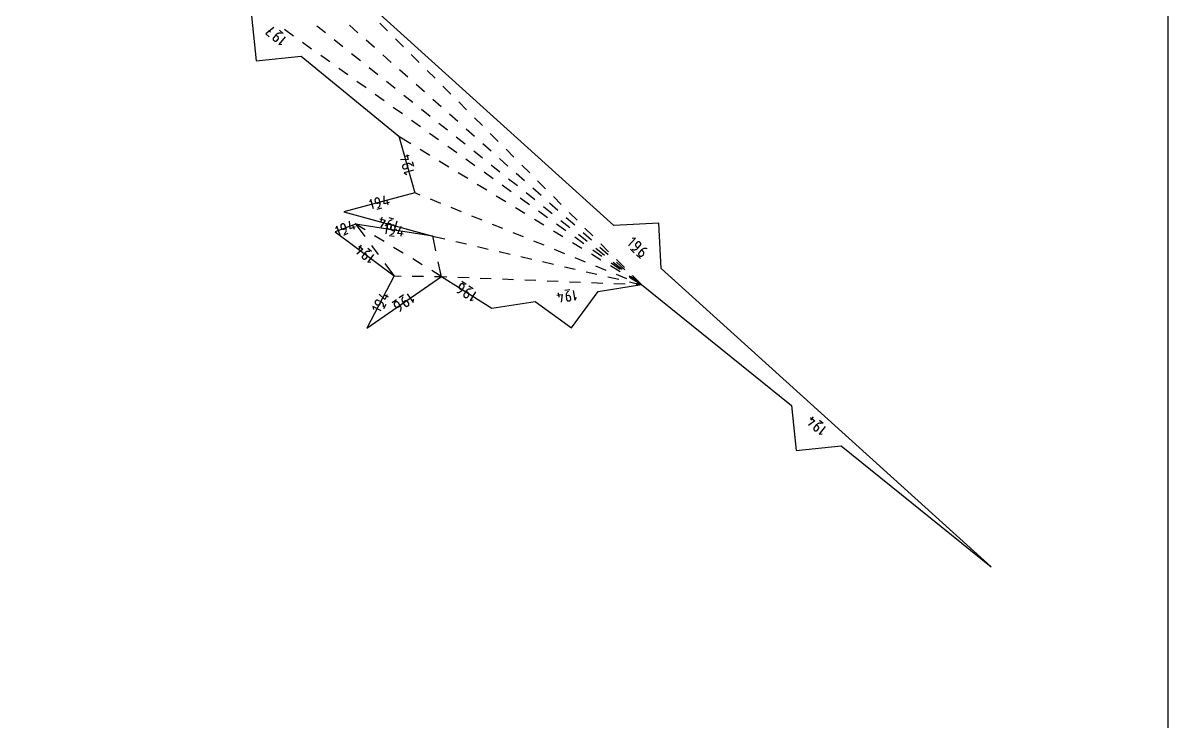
# Model space of a CAD drawing. Extents: x -2 to 214, y 3 to 282.
# Drawn here: x 157.4 to 214.4, y 70.5 to 105.3 of the extents above; entities that cross this region are included whole.
import ezdxf

# ---------------------------------------------------------------- set-up
doc = ezdxf.new("R2010")
doc.units = 0
doc.layers.add('Layer_1', color=7, linetype='CONTINUOUS')

msp = doc.modelspace()

# ---------------------------------------------------------------- linework, layer by layer
at = {"layer": 'Layer_1', "color": 5}
for points in [[(-1.511918, 3.023787), (214.388082, 3.023787), (214.388082, 282.423787), (-1.511918, 282.423787), (-1.511918, 3.023787)], [(168.803856, 105.602216), (169.028664, 103.368438), (171.262442, 103.593242), (176.116064, 99.627222), (176.924222, 96.806379), (173.387452, 95.860931), (177.816397, 94.651761), (173.964938, 95.254993), (172.961995, 94.865195), (175.893081, 92.671714), (174.528388, 90.074046), (178.242422, 92.647112), (180.750171, 91.0692), (182.905096, 91.408996), (184.720487, 90.088139), (186.041347, 91.90353), (188.196273, 92.243322), (195.655215, 86.227166), (195.894229, 83.994863), (198.126533, 84.233877), (205.585476, 78.217717), (189.170193, 93.048989), (189.056528, 95.291174), (186.814347, 95.177509), (170.399064, 110.008781)]]:
    msp.add_lwpolyline(points, dxfattribs=at)
at = {"layer": 'Layer_1', "color": 1}
for points in [[(169.914446, 105.025188), (169.502511, 104.700872), (169.678745, 104.556865)], [(169.646716, 104.877353), (169.734822, 104.805361)], [(170.378684, 104.728456), (170.180532, 104.890374)], [(170.431174, 104.937311), (170.882539, 104.614787)], [(172.040292, 105.113188), (172.474195, 104.767537)], [(174.079115, 104.762711), (173.664061, 105.130788)], [(175.17515, 105.241215), (175.567767, 104.849296)], [(170.283244, 104.723831), (170.283244, 104.723831), (170.2504, 104.735014), (170.216957, 104.741212), (170.183372, 104.742553), (170.150176, 104.739166), (170.117861, 104.731172), (170.086923, 104.718702), (170.057854, 104.701888), (170.031184, 104.680848), (170.007407, 104.65572), (169.899407, 104.523552), (169.899407, 104.523552), (169.887907, 104.506562), (169.879828, 104.48832), (169.875101, 104.469277), (169.87369, 104.449885), (169.875454, 104.430595), (169.88064, 104.411862), (169.889036, 104.394132), (169.900571, 104.377869), (169.915247, 104.363514), (169.915247, 104.363514), (169.932216, 104.352028), (169.950454, 104.343967), (169.969469, 104.339289), (169.988872, 104.337948), (170.008169, 104.339889), (170.026901, 104.345089), (170.044646, 104.353488), (170.060909, 104.365045), (170.075267, 104.379717), (170.111275, 104.423779), (170.111275, 104.423779), (170.122776, 104.440773), (170.130854, 104.459022), (170.135546, 104.478072), (170.136957, 104.497475), (170.135193, 104.516764), (170.130008, 104.5355), (170.121647, 104.553221), (170.110111, 104.569469), (170.095471, 104.583796), (170.007463, 104.655706)], [(170.475786, 104.566499), (170.151954, 104.170192), (170.312069, 104.186328)], [(171.333908, 104.292264), (171.785273, 103.96974)], [(172.908104, 104.421885), (173.342014, 104.076233)], [(174.909222, 104.026552), (174.494169, 104.394633)], [(175.960391, 104.457374), (176.353011, 104.065452)], [(173.775924, 103.730582), (174.209837, 103.38493)], [(176.745635, 103.673534), (177.138252, 103.281612)], [(172.236641, 103.647217), (172.688006, 103.324697)], [(175.739333, 103.290396), (175.324279, 103.658474)], [(173.139375, 103.002177), (173.59074, 102.679653)], [(174.643746, 103.039275), (175.077656, 102.693623)], [(176.56944, 102.554237), (176.154387, 102.922315)], [(177.530876, 102.889693), (177.923497, 102.497771)], [(174.042108, 102.357129), (174.493474, 102.034606)], [(175.511558, 102.347971), (175.945468, 102.00232)], [(177.399551, 101.818081), (176.984497, 102.186159)], [(178.316114, 102.105853), (178.708738, 101.713934)], [(174.944835, 101.712086), (175.396204, 101.389562)], [(176.379378, 101.656668), (176.813287, 101.311016)], [(178.229658, 101.081922), (177.814605, 101.45)], [(175.847569, 101.067042), (176.298937, 100.744519)], [(177.247197, 100.965361), (177.681107, 100.619713)], [(179.101358, 101.322012), (179.493975, 100.930094)], [(176.750302, 100.421995), (177.201667, 100.099475)], [(178.115016, 100.274058), (178.548922, 99.928406)], [(179.059769, 100.345763), (178.644715, 100.713845)], [(179.886599, 100.538172), (180.27922, 100.146253)], [(177.653036, 99.776952), (178.104401, 99.454428)], [(179.889876, 99.609604), (179.474823, 99.977686)], [(180.67184, 99.754331), (181.064461, 99.362409)], [(176.097127, 99.638797), (176.712816, 99.262464)], [(178.55577, 99.131908), (179.007135, 98.809384)], [(178.982832, 99.582754), (179.416741, 99.237103)], [(180.719987, 98.873445), (180.304937, 99.241527)], [(176.517952, 98.71152), (176.591828, 98.453657), (176.201165, 98.453164)], [(176.643344, 98.663804), (176.437089, 98.604713)], [(177.186149, 98.973144), (177.659485, 98.683824)], [(179.850651, 98.891451), (180.284561, 98.545796)], [(181.457085, 98.970491), (181.849702, 98.578569)], [(176.789302, 98.154322), (176.789302, 98.154322), (176.769864, 98.180664), (176.747251, 98.203478), (176.721921, 98.222592), (176.694334, 98.237832), (176.664948, 98.249032), (176.634221, 98.256014), (176.602647, 98.258624), (176.57065, 98.256649), (176.538689, 98.24996), (176.383809, 98.205591), (176.383809, 98.205591), (176.365746, 98.198613), (176.34966, 98.188824), (176.33576, 98.176593), (176.32426, 98.162291), (176.31537, 98.1463), (176.309302, 98.128985), (176.306127, 98.110729), (176.306324, 98.091901), (176.309958, 98.072876), (176.309958, 98.072876), (176.316908, 98.054846), (176.326715, 98.038787), (176.338956, 98.024916), (176.353279, 98.01344), (176.369295, 98.004568), (176.386617, 97.998514), (176.404891, 97.99548), (176.423729, 97.995685), (176.442744, 97.999336), (176.494383, 98.014132), (176.494383, 98.014132), (176.512445, 98.02111), (176.528532, 98.030913), (176.542432, 98.043158), (176.553932, 98.05747), (176.562822, 98.073476), (176.56889, 98.090794), (176.572065, 98.109043), (176.571871, 98.12785), (176.568237, 98.146836), (176.538674, 98.24996)], [(176.865809, 98.106545), (176.799282, 98.338747)], [(178.132821, 98.394504), (178.606153, 98.105184)], [(179.458503, 98.486864), (179.909868, 98.164341)], [(180.71847, 98.200144), (181.15238, 97.854493)], [(181.550094, 98.13729), (181.135041, 98.505368)], [(182.242322, 98.186651), (182.634946, 97.794732)], [(176.853945, 97.928692), (176.389541, 97.795642), (176.522394, 97.721989)], [(179.079493, 97.81586), (179.552829, 97.52654)], [(180.361237, 97.841817), (180.812602, 97.519294)], [(181.586289, 97.508841), (182.020196, 97.163189)], [(182.380209, 97.401131), (181.965155, 97.769209)], [(180.026162, 97.237216), (180.499498, 96.947896)], [(181.263971, 97.196774), (181.715336, 96.874254)], [(183.210313, 96.664972), (182.795259, 97.033053)], [(183.027563, 97.40281), (183.420184, 97.010892)], [(174.86183, 96.005034), (174.737074, 96.471734), (174.661061, 96.340219)], [(175.088578, 96.065648), (175.088578, 96.065648), (175.115248, 96.084614), (175.138461, 96.106814), (175.15804, 96.131794), (175.173774, 96.159092), (175.185486, 96.18826), (175.193, 96.218838), (175.196175, 96.250373), (175.194764, 96.282409), (175.188661, 96.314487), (175.147051, 96.470133), (175.147051, 96.470133), (175.140383, 96.488332), (175.130894, 96.504599), (175.118899, 96.518717), (175.104823, 96.530472), (175.088984, 96.539644), (175.071768, 96.546022), (175.053565, 96.549374), (175.034726, 96.549508), (175.015641, 96.546192), (175.015641, 96.546192), (174.997473, 96.539545), (174.981245, 96.530038), (174.967169, 96.518043), (174.955457, 96.503932), (174.94632, 96.488078), (174.93997, 96.470856), (174.936442, 96.452638), (174.936312, 96.433797), (174.939487, 96.414704), (174.953351, 96.362814), (174.953351, 96.362814), (174.960019, 96.344618), (174.969544, 96.328355), (174.981538, 96.314247), (174.995649, 96.3025), (175.011489, 96.293338), (175.028704, 96.286963), (175.046908, 96.283612), (175.065711, 96.283474), (175.084761, 96.286791), (175.1884, 96.314491)], [(175.650514, 96.327035), (175.391378, 96.25776), (175.397833, 96.648374)], [(175.600578, 96.202515), (175.545164, 96.40979)], [(176.903651, 96.814705), (177.160946, 96.710547)], [(177.675166, 96.502387), (178.189382, 96.294224)], [(180.972834, 96.658576), (181.446166, 96.369256)], [(182.166704, 96.55173), (182.618069, 96.229207)], [(182.454105, 96.817538), (182.888015, 96.471882)], [(184.040427, 95.928816), (183.625373, 96.296894)], [(183.812808, 96.61897), (184.205425, 96.227051)], [(175.039447, 95.990006), (175.272791, 96.052387)], [(178.703601, 96.086063), (179.217824, 95.8779)], [(181.919502, 96.079936), (182.392835, 95.790612)], [(183.069438, 95.906683), (183.520803, 95.584159)], [(183.321924, 96.126234), (183.755834, 95.780579)], [(184.598045, 95.835129), (184.990669, 95.443207)], [(173.207122, 94.701319), (173.032123, 95.151597), (172.970934, 95.012564)], [(173.425887, 94.786345), (173.425887, 94.786345), (173.450334, 94.808112), (173.470972, 94.832715), (173.487694, 94.859681), (173.500358, 94.888538), (173.508825, 94.91881), (173.512988, 94.950027), (173.512684, 94.981717), (173.507816, 95.013411), (173.49822, 95.044632), (173.439857, 95.194799), (173.439857, 95.194799), (173.431249, 95.212159), (173.420031, 95.227293), (173.40659, 95.240018), (173.391315, 95.25016), (173.374558, 95.257551), (173.356778, 95.26201), (173.338327, 95.26335), (173.319595, 95.261445), (173.300968, 95.256069), (173.300968, 95.256069), (173.283647, 95.247482), (173.268548, 95.236257), (173.255848, 95.222795), (173.245723, 95.207485), (173.23835, 95.190728), (173.233905, 95.172912), (173.232494, 95.154437), (173.234258, 95.135698), (173.239655, 95.117078), (173.259129, 95.067015), (173.259129, 95.067015), (173.267737, 95.049655), (173.27899, 95.034532), (173.292466, 95.021818), (173.307777, 95.011682), (173.324534, 95.004302), (173.342314, 94.99985), (173.360764, 94.99851), (173.379461, 95.000415), (173.398017, 95.005777), (173.498005, 95.044639)], [(173.955911, 95.10756), (173.705894, 95.010391), (173.669646, 95.399371)], [(173.919871, 94.978331), (173.842147, 95.17831)], [(174.445856, 94.961789), (173.945991, 95.266543)], [(173.951663, 95.272777), (174.431268, 94.63021)], [(175.17788, 95.511173), (175.436643, 95.440526), (175.234353, 95.106311)], [(175.283731, 95.593603), (175.22722, 95.386625)], [(175.488833, 94.771822), (175.563586, 95.249091), (175.440858, 95.159577)], [(175.794994, 95.454016), (175.794994, 95.454016), (175.762398, 95.451053), (175.731177, 95.443563), (175.701685, 95.431834), (175.674344, 95.416167), (175.649544, 95.396866), (175.627636, 95.374243), (175.60901, 95.348589), (175.594087, 95.320211), (175.583222, 95.289414), (175.54079, 95.133994), (175.54079, 95.133994), (175.537262, 95.114923), (175.537283, 95.096084), (175.540458, 95.077853), (175.546702, 95.060598), (175.555769, 95.044699), (175.56741, 95.030531), (175.581451, 95.018459), (175.597643, 95.008857), (175.615811, 95.002104), (175.615811, 95.002104), (175.634826, 94.998718), (175.653629, 94.998757), (175.671832, 95.002037), (175.689048, 95.00832), (175.704958, 95.017408), (175.71914, 95.029085), (175.731205, 95.043132), (175.740801, 95.059346), (175.747539, 95.077507), (175.761685, 95.129327), (175.761685, 95.129327), (175.765213, 95.148398), (175.765185, 95.167236), (175.76201, 95.185471), (175.75573, 95.202719), (175.746664, 95.218618), (175.735022, 95.232786), (175.721017, 95.244851), (175.704824, 95.254443), (175.686691, 95.261184), (175.583204, 95.289435)], [(175.875533, 95.494624), (175.642517, 95.558241)], [(175.720713, 94.735503), (175.720713, 94.735503), (175.752781, 94.742054), (175.782979, 94.752962), (175.810989, 94.767888), (175.836424, 94.78649), (175.858967, 94.808419), (175.878229, 94.833335), (175.893892, 94.860894), (175.905604, 94.890754), (175.912977, 94.922564), (175.937919, 95.081737), (175.937919, 95.081737), (175.93933, 95.101069), (175.937213, 95.119788), (175.931957, 95.13755), (175.923808, 95.154), (175.913048, 95.168795), (175.899889, 95.181587), (175.884614, 95.192029), (175.867434, 95.199773), (175.848631, 95.204468), (175.848631, 95.204468), (175.829334, 95.205738), (175.810636, 95.203622), (175.792892, 95.198351), (175.776452, 95.190191), (175.761671, 95.1794), (175.7489, 95.166224), (175.738458, 95.15092), (175.730697, 95.133743), (175.726005, 95.114944), (175.717679, 95.061879), (175.717679, 95.061879), (175.716268, 95.042547), (175.718385, 95.023825), (175.723641, 95.00607), (175.731791, 94.98962), (175.742586, 94.974824), (175.755744, 94.962039), (175.771019, 94.951601), (175.788164, 94.943864), (175.806932, 94.939176), (175.912917, 94.922574)], [(176.021418, 95.392203), (175.894181, 94.926169), (176.026078, 95.001519)], [(176.340364, 94.747159), (176.075361, 94.788663), (176.239325, 95.143254)], [(179.732044, 95.66974), (180.246263, 95.461576)], [(180.760479, 95.25342), (181.274699, 95.045256)], [(182.866171, 95.501292), (183.339503, 95.211972)], [(183.972171, 95.261639), (184.423537, 94.939119)], [(184.189744, 95.434927), (184.623653, 95.089276)], [(184.870531, 95.192657), (184.455481, 95.560735)], [(173.385317, 94.705789), (173.610453, 94.793288)], [(175.393184, 94.384225), (174.91952, 94.673005)], [(175.64518, 94.686213), (175.883813, 94.648836)], [(176.24431, 94.653496), (176.277506, 94.865463)], [(177.794779, 94.656774), (178.412948, 94.513341)], [(177.97175, 93.920752), (177.811786, 94.673464)], [(181.788914, 94.837096), (182.303141, 94.628933)], [(183.812839, 94.922652), (184.286175, 94.633332)], [(184.874902, 94.616596), (185.32627, 94.294072)], [(185.057559, 94.743624), (185.491469, 94.397972)], [(185.700645, 94.456498), (185.285591, 94.82458)], [(185.383286, 95.051289), (185.77591, 94.659367)], [(174.126662, 94.16117), (174.341423, 94.000455), (174.030555, 93.763847)], [(174.25538, 94.198981), (174.126835, 94.027207)], [(174.769522, 93.889648), (174.576136, 94.034371)], [(174.763095, 94.185639), (175.094924, 93.741068)], [(176.340509, 93.80666), (175.866844, 94.095441)], [(178.95335, 94.387954), (179.493746, 94.262566)], [(180.034145, 94.137178), (180.57454, 94.011787)], [(182.817357, 94.420769), (183.331576, 94.212609)], [(183.845792, 94.004449), (184.360012, 93.796285)], [(184.759508, 94.344008), (185.232844, 94.054688)], [(185.925379, 94.052321), (186.359288, 93.706666)], [(186.530752, 93.720343), (186.115699, 94.088421)], [(186.168531, 94.267448), (186.561148, 93.87553)], [(187.551698, 94.166328), (187.894905, 94.546192), (187.734137, 94.538018)], [(187.640669, 93.9997), (187.830601, 93.828099)], [(187.736254, 93.999584), (187.736254, 93.999584), (187.768498, 93.986778), (187.801624, 93.978925), (187.835102, 93.975927), (187.86844, 93.977655), (187.901142, 93.984037), (187.932681, 93.994959), (187.962561, 94.010319), (187.990254, 94.030011), (188.015266, 94.053933), (188.129732, 94.180619), (188.129732, 94.180619), (188.142079, 94.197023), (188.151075, 94.214845), (188.156719, 94.233638), (188.159189, 94.252945), (188.15813, 94.272309), (188.153897, 94.291285), (188.146418, 94.309411), (188.135694, 94.326235), (188.121759, 94.341306), (188.121759, 94.341306), (188.10539, 94.353621), (188.087575, 94.362578), (188.068807, 94.368194), (188.04951, 94.370488), (188.030142, 94.3695), (188.011163, 94.365235), (187.99303, 94.357724), (187.976203, 94.346982), (187.961139, 94.333037), (187.922979, 94.290802), (187.922979, 94.290802), (187.910632, 94.274398), (187.901636, 94.256565), (187.895992, 94.237765), (187.893522, 94.218451), (187.894581, 94.19908), (187.898814, 94.180107), (187.906293, 94.161989), (187.917017, 94.145182), (187.930917, 94.13014), (188.015266, 94.053926)], [(188.475207, 94.02189), (188.475207, 94.02189), (188.442857, 94.034661), (188.409661, 94.042489), (188.376112, 94.045487), (188.342704, 94.043724), (188.309966, 94.037317), (188.278392, 94.02636), (188.248477, 94.010961), (188.220748, 93.99122), (188.195701, 93.967231), (188.081627, 93.840975), (188.081627, 93.840975), (188.06928, 93.824571), (188.060284, 93.806738), (188.054639, 93.787939), (188.05217, 93.768624), (188.053228, 93.749253), (188.057462, 93.730281), (188.06494, 93.712162), (188.075665, 93.695352), (188.089564, 93.680313), (188.089564, 93.680313), (188.105969, 93.667969), (188.123784, 93.658995), (188.142552, 93.653368), (188.161849, 93.651075), (188.181216, 93.652063), (188.200195, 93.656335), (188.218328, 93.663856), (188.235156, 93.674602), (188.250219, 93.68855), (188.288185, 93.73057), (188.288185, 93.73057), (188.300533, 93.746963), (188.309493, 93.764768), (188.315102, 93.783529), (188.317572, 93.802798), (188.316513, 93.822123), (188.312245, 93.84106), (188.304731, 93.859154), (188.293971, 93.875957), (188.280036, 93.891017), (188.195683, 93.967231)], [(174.679701, 93.881442), (174.679701, 93.881442), (174.648269, 93.890671), (174.616484, 93.895169), (174.584769, 93.895081), (174.553583, 93.890547), (174.523421, 93.881707), (174.49474, 93.8687), (174.467999, 93.851671), (174.443693, 93.830759), (174.422279, 93.806103), (174.325749, 93.677113), (174.325749, 93.677113), (174.315554, 93.660628), (174.308639, 93.643099), (174.30497, 93.624948), (174.304617, 93.606604), (174.307087, 93.588492), (174.312731, 93.57103), (174.321339, 93.554654), (174.332875, 93.539777), (174.347268, 93.52683), (174.347268, 93.52683), (174.363708, 93.516681), (174.381206, 93.509812), (174.399338, 93.506168), (174.417683, 93.505674), (174.435816, 93.508285), (174.453278, 93.51394), (174.469682, 93.522579), (174.484569, 93.534133), (174.497516, 93.548547), (174.52969, 93.591551), (174.52969, 93.591551), (174.53985, 93.608039), (174.546729, 93.625576), (174.550398, 93.64373), (174.550751, 93.662082), (174.548281, 93.680197), (174.542637, 93.697656), (174.534029, 93.714028), (174.522493, 93.728891), (174.5081, 93.741813), (174.422212, 93.806085)], [(174.867616, 93.740818), (174.578168, 93.354039), (174.728522, 93.375704)], [(177.28784, 93.229096), (176.814176, 93.51788)], [(181.114943, 93.886399), (181.655339, 93.761011)], [(182.195738, 93.635623), (182.736133, 93.510235)], [(184.874231, 93.588125), (185.388454, 93.379962)], [(185.706177, 93.765368), (186.179513, 93.476048)], [(185.777635, 93.971552), (186.229004, 93.649029)], [(186.953772, 93.483608), (187.346392, 93.091689)], [(187.951826, 93.718572), (188.141758, 93.54697)], [(175.426751, 93.296498), (175.906356, 92.653931)], [(178.261366, 92.635558), (177.761501, 92.940316)], [(178.247036, 92.625405), (178.087069, 93.378117)], [(183.276536, 93.384848), (183.816932, 93.25946)], [(184.357331, 93.134072), (184.897726, 93.008684)], [(185.438129, 92.883296), (185.978525, 92.757905)], [(185.902674, 93.171802), (186.41689, 92.963638)], [(186.652849, 93.186724), (187.126181, 92.897404)], [(186.680369, 93.326505), (187.131737, 93.003985)], [(186.793198, 93.361014), (187.227107, 93.015362)], [(187.360863, 92.984184), (186.945809, 93.352261)], [(175.870894, 92.671947), (176.235663, 92.668127)], [(176.790388, 92.662316), (177.345114, 92.656506)], [(177.899839, 92.650699), (178.264612, 92.646879)], [(178.22025, 92.648011), (178.507806, 92.636345)], [(179.004842, 91.864957), (179.004842, 91.864957), (179.03892, 91.857951), (179.072963, 91.85594), (179.106547, 91.858798), (179.139144, 91.866291), (179.170294, 91.878243), (179.199504, 91.894474), (179.226316, 91.914794), (179.250234, 91.939023), (179.270801, 91.96697), (179.361419, 92.110988), (179.361419, 92.110988), (179.370767, 92.129273), (179.376553, 92.148386), (179.379022, 92.167877), (179.377964, 92.187301), (179.37366, 92.206213), (179.366217, 92.224173), (179.355704, 92.240729), (179.342263, 92.25544), (179.325965, 92.267858), (179.325965, 92.267858), (179.307691, 92.277196), (179.28857, 92.282964), (179.269097, 92.285257), (179.249694, 92.284199), (179.230785, 92.279881), (179.212829, 92.272405), (179.196284, 92.261875), (179.181573, 92.248392), (179.16912, 92.232058), (179.138957, 92.184126), (179.138957, 92.184126), (179.129609, 92.165849), (179.123823, 92.146767), (179.121354, 92.127318), (179.122412, 92.107944), (179.126716, 92.089074), (179.134195, 92.07116), (179.144707, 92.054632), (179.158184, 92.039932), (179.174517, 92.027496), (179.270737, 91.966956)], [(179.062108, 92.613859), (179.616407, 92.591373)], [(179.468148, 92.253898), (179.251497, 92.390219)], [(180.170705, 92.568887), (180.725, 92.546401)], [(181.279299, 92.523918), (181.833601, 92.501432)], [(182.387899, 92.478946), (182.942194, 92.45646)], [(183.496493, 92.433974), (184.050795, 92.411488)], [(184.605094, 92.389005), (185.159392, 92.366519)], [(185.713687, 92.344033), (186.267986, 92.321547)], [(186.518924, 92.632517), (187.059319, 92.507129)], [(186.822288, 92.299061), (187.376586, 92.276575)], [(186.931109, 92.755478), (187.445325, 92.547314)], [(187.583102, 92.681462), (188.214324, 92.230425)], [(187.599517, 92.608084), (188.215203, 92.231751)], [(187.599722, 92.381742), (188.217891, 92.238309)], [(187.661017, 92.669711), (188.213626, 92.2295)], [(187.739009, 92.699767), (188.211978, 92.227648)], [(188.212871, 92.228601), (187.775917, 92.616106)], [(187.959545, 92.339154), (188.21684, 92.234997)], [(175.550957, 91.732045), (175.426207, 91.494587), (175.143438, 91.764148)], [(175.608636, 91.610919), (175.418704, 91.710702)], [(176.355064, 91.72881), (176.144653, 91.583039)], [(176.537599, 91.777416), (176.829141, 91.356598), (176.857857, 91.514991)], [(179.728904, 92.014221), (179.728904, 92.014221), (179.694931, 92.02128), (179.660959, 92.023326), (179.627445, 92.020504), (179.594884, 92.01305), (179.563769, 92.00113), (179.534594, 91.984941), (179.507818, 91.964663), (179.483935, 91.940494), (179.463403, 91.912621), (179.372478, 91.768113), (179.372478, 91.768113), (179.36313, 91.749828), (179.357344, 91.730722), (179.354875, 91.711238), (179.355933, 91.691818), (179.360202, 91.672905), (179.367645, 91.654945), (179.378158, 91.638382), (179.391634, 91.623657), (179.407968, 91.611215), (179.407968, 91.611215), (179.426206, 91.601902), (179.445292, 91.596148), (179.464765, 91.593855), (179.484168, 91.594913), (179.503077, 91.599228), (179.521033, 91.606699), (179.537614, 91.617223), (179.55236, 91.630702), (179.564813, 91.647036), (179.595116, 91.695215), (179.595116, 91.695215), (179.604465, 91.713499), (179.610251, 91.732613), (179.61272, 91.7521), (179.611662, 91.771528), (179.607358, 91.79044), (179.599914, 91.808397), (179.589401, 91.824956), (179.575961, 91.839667), (179.559662, 91.852085), (179.463442, 91.912628)], [(179.823081, 92.030572), (179.606427, 92.166893)], [(179.939421, 91.88176), (179.66678, 91.448457), (179.823738, 91.484201)], [(183.98195, 91.714604), (184.246911, 91.756383), (184.199611, 91.368589)], [(184.044646, 91.833211), (184.078054, 91.62128)], [(184.62493, 91.985847), (184.386336, 91.948224)], [(184.568154, 91.915761), (184.568154, 91.915761), (184.53965, 91.899692), (184.51425, 91.880039), (184.492201, 91.857246), (184.473716, 91.83174), (184.459005, 91.803959), (184.448316, 91.774336), (184.44186, 91.743306), (184.439743, 91.711302), (184.442565, 91.678758), (184.467648, 91.519613), (184.467648, 91.519613), (184.472375, 91.500817), (184.480136, 91.483647), (184.490578, 91.468351), (184.503349, 91.455188), (184.51813, 91.444408), (184.53457, 91.436265), (184.552315, 91.431016), (184.571012, 91.428899), (184.590344, 91.430205), (184.590344, 91.430205), (184.609076, 91.434914), (184.626221, 91.442672), (184.641497, 91.453128), (184.654655, 91.465934), (184.665415, 91.480744), (184.673529, 91.497208), (184.678785, 91.514974), (184.680902, 91.533699), (184.679491, 91.553031), (184.67113, 91.606089), (184.67113, 91.606089), (184.666403, 91.624882), (184.658642, 91.642048), (184.6482, 91.657337), (184.635394, 91.670492), (184.620577, 91.681266), (184.604138, 91.689401), (184.586393, 91.69465), (184.567696, 91.696767), (184.548399, 91.695462), (184.442428, 91.678754)], [(184.799993, 91.952319), (184.875244, 91.475124), (184.964595, 91.597968)], [(187.930885, 92.254089), (188.218445, 92.242426)], [(175.253001, 90.93397), (174.825335, 91.158643), (174.870491, 91.013606)], [(175.362154, 91.141745), (175.362154, 91.141745), (175.366316, 91.174219), (175.365611, 91.206335), (175.360495, 91.237648), (175.351076, 91.267719), (175.337565, 91.296107), (175.320173, 91.322371), (175.299147, 91.346074), (175.274665, 91.366768), (175.246936, 91.384019), (175.104308, 91.458949), (175.104308, 91.458949), (175.086422, 91.466396), (175.068007, 91.470439), (175.049522, 91.471215), (175.031319, 91.468816), (175.013821, 91.463394), (174.997487, 91.455076), (174.98267, 91.443974), (174.969794, 91.430226), (174.959281, 91.413952), (174.959281, 91.413952), (174.951873, 91.396098), (174.947851, 91.377725), (174.947146, 91.359236), (174.949615, 91.341047), (174.955048, 91.323571), (174.963409, 91.307216), (174.974521, 91.292399), (174.98828, 91.27953), (175.004543, 91.269021), (175.052097, 91.24404), (175.052097, 91.24404), (175.069983, 91.2366), (175.088398, 91.232568), (175.106919, 91.231827), (175.125122, 91.234226), (175.14262, 91.239659), (175.158954, 91.247984), (175.17377, 91.259079), (175.186611, 91.272813), (175.197089, 91.289051), (175.246979, 91.384019)], [(175.384456, 91.054348), (175.496795, 91.268181)], [(176.010362, 91.489997), (175.799951, 91.344229)], [(176.186274, 90.911223), (176.186274, 90.911223), (176.2061, 90.939805), (176.221305, 90.970348), (176.231853, 91.002338), (176.237744, 91.035259), (176.238803, 91.068597), (176.235275, 91.101839), (176.227126, 91.134475), (176.214214, 91.165988), (176.196575, 91.195865), (176.099678, 91.335734), (176.099678, 91.335734), (176.086519, 91.3515), (176.071209, 91.364313), (176.054205, 91.374088), (176.035931, 91.380752), (176.016846, 91.38421), (175.997408, 91.3844), (175.97804, 91.38126), (175.959237, 91.374663), (175.941422, 91.364553), (175.941422, 91.364553), (175.925653, 91.351401), (175.912847, 91.336098), (175.903075, 91.319087), (175.896443, 91.30082), (175.892915, 91.281742), (175.892749, 91.2623), (175.895924, 91.24294), (175.902556, 91.224112), (175.912716, 91.206258), (175.94496, 91.159705), (175.94496, 91.159705), (175.958119, 91.143943), (175.973394, 91.131148), (175.990398, 91.12139), (176.008636, 91.114754), (176.027686, 91.111332), (176.047089, 91.111174), (176.066421, 91.114384), (176.085225, 91.121013), (176.103075, 91.131158), (176.196522, 91.195897)], [(176.333143, 91.635772), (176.333143, 91.635772), (176.313317, 91.607299), (176.298112, 91.576847), (176.287528, 91.544928), (176.281602, 91.512067), (176.280191, 91.478779), (176.283718, 91.445582), (176.291868, 91.413), (176.304744, 91.381546), (176.322312, 91.35174), (176.419541, 91.211394), (176.419541, 91.211394), (176.4327, 91.195625), (176.448011, 91.182805), (176.465014, 91.173012), (176.483288, 91.166337), (176.502374, 91.162845), (176.521812, 91.162644), (176.541179, 91.165819), (176.560018, 91.172426), (176.577868, 91.182558), (176.577868, 91.182558), (176.593602, 91.195689), (176.606373, 91.210982), (176.616144, 91.227989), (176.622777, 91.246263), (176.626304, 91.265355), (176.626488, 91.284811), (176.623313, 91.304182), (176.616681, 91.323024), (176.606521, 91.340878), (176.5741, 91.38767), (176.5741, 91.38767), (176.560942, 91.403436), (176.545631, 91.416245), (176.528627, 91.426024), (176.510353, 91.432688), (176.491268, 91.436145), (176.47183, 91.436339), (176.452498, 91.433164), (176.433695, 91.426571), (176.41588, 91.416457), (176.322429, 91.351719)], [(196.604442, 85.633893), (196.813226, 85.465494), (196.493983, 85.24032)], [(196.734451, 85.667008), (196.599753, 85.500007)], [(197.237032, 85.339225), (197.049019, 85.49087)], [(197.146968, 85.334286), (197.146968, 85.334286), (197.115924, 85.344647), (197.084315, 85.350295), (197.0526, 85.351353), (197.021273, 85.347967), (196.990793, 85.340223), (196.961654, 85.328271), (196.934314, 85.31222), (196.909266, 85.292203), (196.886971, 85.268341), (196.785826, 85.142939), (196.785826, 85.142939), (196.775066, 85.126835), (196.767552, 85.109566), (196.763213, 85.091561), (196.762154, 85.073248), (196.763918, 85.055052), (196.768928, 85.037399), (196.776936, 85.020719), (196.787943, 85.005433), (196.801877, 84.991971), (196.801877, 84.991971), (196.817964, 84.981233), (196.835215, 84.973736), (196.853206, 84.969436), (196.871516, 84.968272), (196.889719, 84.970212), (196.907393, 84.975232), (196.924079, 84.983268), (196.93939, 84.994275), (196.952866, 85.00821), (196.986592, 85.050017), (196.986592, 85.050017), (196.997351, 85.066129), (197.004866, 85.083401), (197.009169, 85.101414), (197.010228, 85.119733), (197.008111, 85.137933), (197.003102, 85.155583), (196.995094, 85.172259), (196.984122, 85.187527), (196.970223, 85.200961), (196.886724, 85.268309)], [(197.329654, 85.186934), (197.026367, 84.810912), (197.177409, 84.827104)]]:
    msp.add_lwpolyline(points, dxfattribs=at)

doc.saveas('drawing.dxf')
